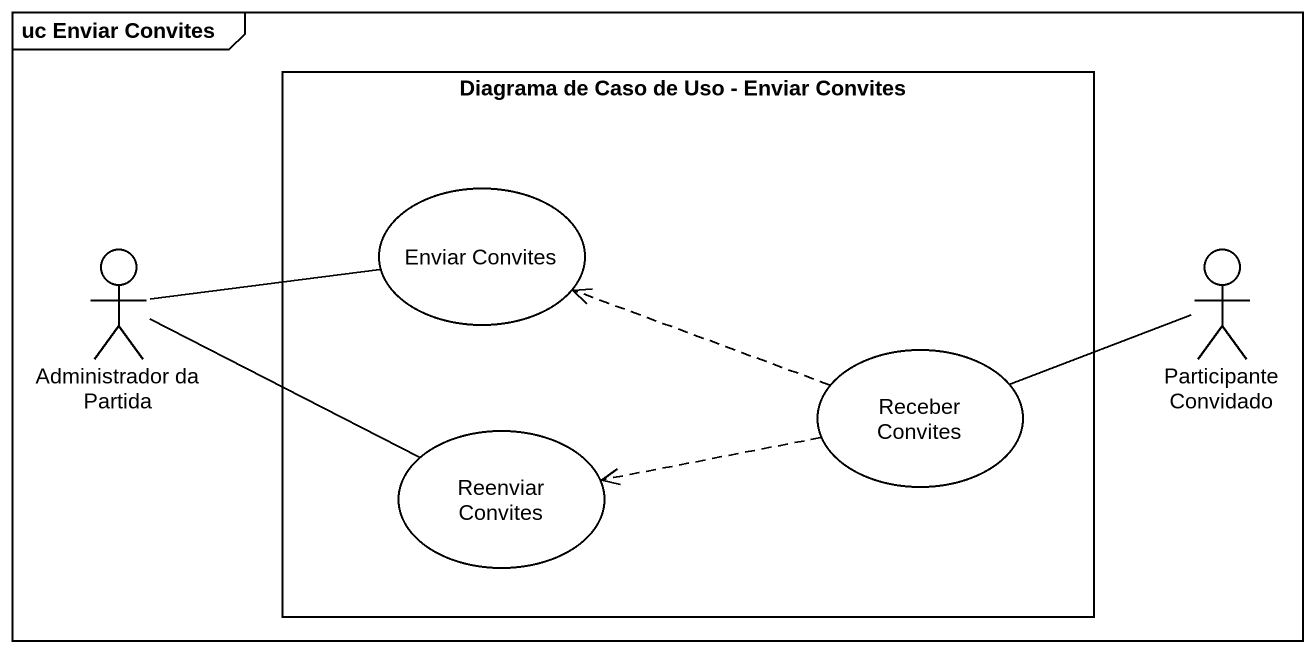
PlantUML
@startuml
mainframe uc Enviar Convites
rectangle "Diagrama de Caso de Uso - Enviar Convites" as Diagrama_de_Caso_de_Uso {
  usecase "Enviar Convites" as Enviar_Convites
  usecase "Reenviar Convites" as Reenviar_Convites
  usecase "Receber Convites" as Receber_Convites
}
actor "Administrador da Partida" as Administrador_da_Partida
actor "Participante Convidado" as Participante_Convidado
Enviar_Convites -left- Administrador_da_Partida
Participante_Convidado -left- Receber_Convites
Reenviar_Convites -left- Administrador_da_Partida
Receber_Convites .left.> Enviar_Convites
Receber_Convites .left.> Reenviar_Convites
@enduml
